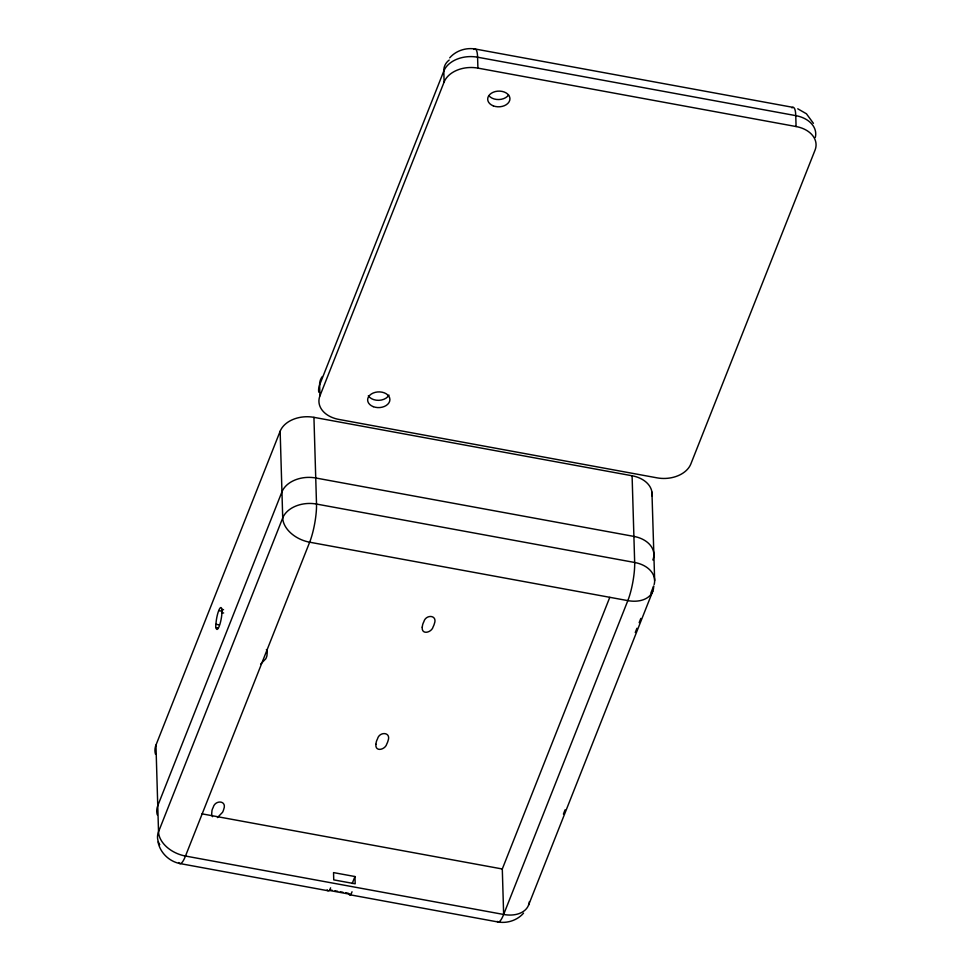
<?xml version="1.0" encoding="UTF-8"?>
<svg xmlns="http://www.w3.org/2000/svg" width="971" height="971" viewBox="0 0 971 971"><rect width="100%" height="100%" fill="white"/><g stroke="black" fill="none" stroke-linecap="round" stroke-linejoin="round"><path stroke-width="1.46" d="M528.588 905.057L652.779 591.218M155.494 754.236A27.406 19.347 -1.7 0 1 155.955 745.097L280.146 431.245A27.406 19.347 -1.7 0 1 313.936 417.348L632.097 475.766A27.406 19.347 -1.7 0 1 651.966 495.865M791.923 107.866A27.406 5.644 -79.6 0 1 795.759 115.622L796.074 126.533A27.406 19.347 -1.7 0 1 815.045 150.117L690.854 463.956A27.406 19.347 -1.7 0 1 657.064 477.853L338.903 419.436A27.406 19.347 -1.7 0 1 319.945 395.852L444.123 82.013L443.796 71.089A27.406 18.57 21.6 0 1 449.197 60.056M327.166 889.849A27.406 5.644 -79.6 0 0 329.545 890.492L330.601 887.834M352.206 883.513L354.961 876.534L333.539 872.601L333.745 879.872L355.18 883.804L354.961 876.534M329.545 890.492L350.98 894.425L352.036 891.766M497.188 921.358A27.406 5.644 -79.6 0 0 503.646 914.464L502.298 868.984L609.776 597.359M155.955 745.097L158.528 831.795A27.406 18.57 21.6 0 0 185.485 856.046L503.646 914.464L627.836 600.624A27.406 5.644 -79.6 0 0 634.67 562.476L632.097 475.766M563.423 814.05L565.086 809.838M635.252 632.509L636.927 628.286M639.161 622.654L640.824 618.43M650.849 593.099L653.641 586.059A27.406 18.57 21.6 0 1 627.836 600.624L309.664 542.206A27.406 18.57 21.6 0 1 282.719 517.956L280.146 431.245M449.719 57.835C455.872 50.735 465.801 47.458 475.013 48.975L793.173 107.393M523.527 913.165C517.373 920.265 507.457 923.542 498.244 922.025L349.499 894.692M260.641 664.103L265.738 658.836A25.61 18.085 -1.7 0 0 266.916 655.85L267.268 651.966L266.406 649.538M217.443 817.582L222.541 812.314A25.61 18.085 -1.7 0 0 223.718 809.328C227.299 800.31 215.125 799.631 213.183 807.399A25.61 18.085 -1.7 0 0 212.006 810.372L211.654 814.256L212.515 816.684M444.123 82.013A27.406 19.347 -1.7 0 1 477.914 68.116L796.074 126.533M223.548 609.703L221.849 609.387A11.13 2.294 -79.6 0 0 218.718 610.601A11.13 2.294 -79.6 0 0 215.95 624.28A3.423 0.704 -79.6 0 0 216.023 627.764M218.718 610.601L222.116 611.232M221.874 609.205A3.423 0.704 -79.6 0 1 221.983 612.701L223.646 613.004M215.95 624.28L219.361 624.899M217.759 627.897L216.048 627.582A11.13 2.294 -79.6 0 0 219.179 626.368A11.13 2.294 -79.6 0 0 221.946 612.689M201.98 813.844L502.298 868.984M329.594 889.837L332.264 890.322M334.946 890.82L337.629 891.305M340.299 891.803L342.981 892.288M345.664 892.786L348.346 893.271M328.064 890.759L179.684 863.51C169.063 861.326 160.13 852.672 158.03 841.978M797.749 108.788L806.428 113.777L813.431 123.341M654.66 580.585L651.942 492.115M477.914 68.116L477.586 57.204A27.406 5.644 -79.6 0 0 473.751 49.448M319.945 395.852L319.617 384.941A27.406 18.57 21.6 0 1 322.299 376.566M313.936 417.348L316.51 504.058A27.406 5.644 -79.6 0 1 309.664 542.206L185.485 856.046A27.406 5.644 -79.6 0 1 178.773 862.576M652.864 559.988A27.406 19.347 -1.7 0 0 633.893 536.405L315.733 477.987A27.406 19.347 -1.7 0 0 281.942 491.884L157.751 805.724A27.406 19.347 -1.7 0 0 157.302 814.875M159.754 844.697A27.406 19.347 -1.7 0 1 158.528 831.795L282.719 517.956A27.406 19.347 -1.7 0 1 316.51 504.058L634.67 562.476A27.406 19.347 -1.7 0 1 654.114 584.651M529.389 901.634A27.406 18.57 21.6 0 1 503.646 914.464M350.98 894.425A27.406 5.644 -79.6 0 1 348.589 893.781M318.743 392.175A27.406 19.347 -1.7 0 1 319.617 384.941L443.796 71.089A27.406 19.347 -1.7 0 1 477.586 57.204L795.759 115.622A27.406 19.347 -1.7 0 1 815.276 137.494M388.958 395.112A11.13 7.853 -1.7 0 1 378.799 400.331A11.13 7.853 -1.7 0 1 368.337 395.743M508.586 95A11.13 7.853 -1.7 0 1 498.9 99.54A11.13 7.853 -1.7 0 1 488.886 95.68M375.886 744.296C375.037 752.501 385.475 749.588 386.822 743.871A25.61 18.085 -1.7 0 0 387.999 740.885C391.58 731.867 379.406 731.187 377.464 738.955A25.61 18.085 -1.7 0 0 376.287 741.929L375.886 744.296M422.227 627.193C421.365 635.386 431.804 632.485 433.151 626.768A25.61 18.085 -1.7 0 0 434.34 623.783C437.921 614.752 425.735 614.085 423.805 621.841A25.61 18.085 -1.7 0 0 422.616 624.826L422.227 627.193M373.252 406.655A11.13 7.853 -1.7 0 0 389.905 399.542A11.13 7.853 -1.7 0 0 373.155 393.049A11.13 7.853 -1.7 0 0 373.252 406.655M493.292 105.863A11.13 7.853 -1.7 0 0 509.945 98.763A11.13 7.853 -1.7 0 0 493.207 92.257A11.13 7.853 -1.7 0 0 493.292 105.863"/></g></svg>
